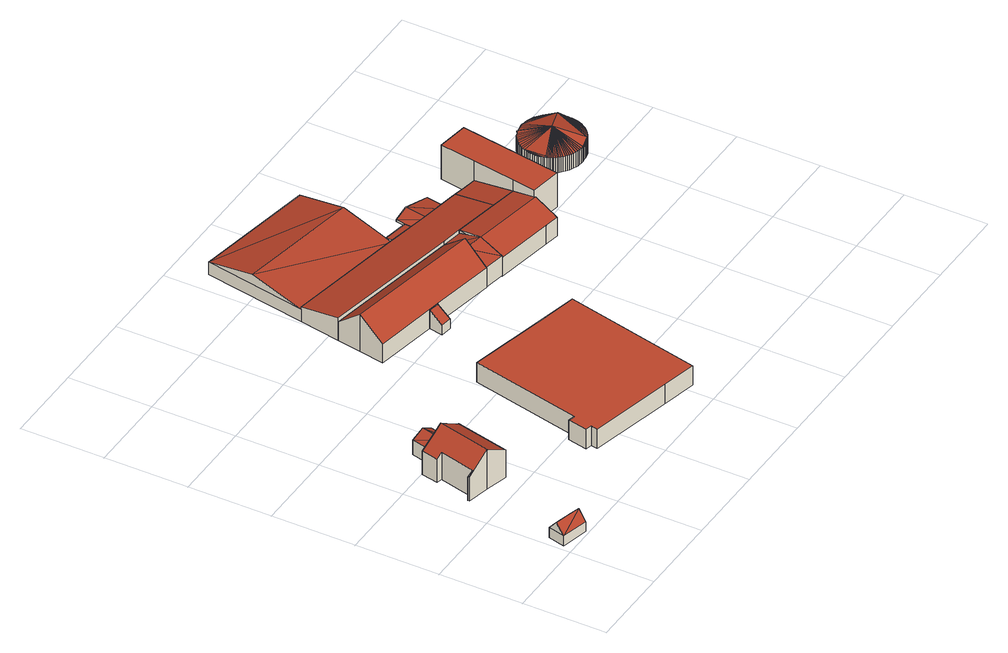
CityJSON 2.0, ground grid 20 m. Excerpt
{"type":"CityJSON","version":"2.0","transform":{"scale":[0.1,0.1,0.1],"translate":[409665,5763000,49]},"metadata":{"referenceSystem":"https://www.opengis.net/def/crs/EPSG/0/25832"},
"CityObjects":{
"building1":{"type":"Building","attributes":{"Gemeindeschluessel":"05515000","Geometrietyp2DReferenz":"3000","function":"31001_2460","roofType":"3100","measuredHeight":5.04},"geometry":[{"type":"Solid","lod":"2","boundaries":[[[[0,1,2,3]],[[4,5,1,0]],[[6,7,5,4]],[[3,2,7,6]],[[0,8,4]],[[6,9,3]],[[9,8,0]],[[0,3,9]],[[8,9,6]],[[6,4,8]],[[1,5,7,2]]]],"semantics":{"surfaces":[{"type":"WallSurface"},{"type":"RoofSurface"},{"type":"GroundSurface"}],"values":[[0,0,0,0,0,0,1,1,1,1,2]]}}]},
"building2":{"type":"Building","attributes":{"Gemeindeschluessel":"05515000","Geometrietyp2DReferenz":"3000","function":"31001_1000","roofType":"3100","measuredHeight":10.23},"address":[{"country":"Germany","locality":"Münster","thoroughfareNumber":"1","thoroughfareName":"Haurottheide"}],"geometry":[{"type":"Solid","lod":"2","boundaries":[[[[10,11,12,13]],[[14,15,11,10]],[[16,17,15,14]],[[18,19,17,16]],[[20,21,19,18]],[[22,23,21,20]],[[24,25,23,22]],[[26,27,25,24]],[[28,29,27,26]],[[30,31,29,28]],[[32,33,31,30]],[[13,12,33,32]],[[26,24,22,20,28]],[[18,16,14,10,13,32,30,28,20]],[[11,15,17,19,21,23,25,27,29,31,33,12]]]],"semantics":{"surfaces":[{"type":"WallSurface"},{"type":"RoofSurface"},{"type":"GroundSurface"}],"values":[[0,0,0,0,0,0,0,0,0,0,0,0,1,1,2]]}}]},
"building3":{"type":"Building","attributes":{"Gemeindeschluessel":"05515000","Geometrietyp2DReferenz":"3000","function":"31001_2460","roofType":"3100","measuredHeight":5.37},"geometry":[{"type":"Solid","lod":"2","boundaries":[[[[34,35,36,37]],[[38,39,35,34]],[[40,41,39,38]],[[37,36,41,40]],[[34,42,38]],[[40,43,37]],[[43,42,34]],[[34,37,43]],[[40,38,42]],[[42,43,40]],[[35,39,41,36]]]],"semantics":{"surfaces":[{"type":"WallSurface"},{"type":"RoofSurface"},{"type":"GroundSurface"}],"values":[[0,0,0,0,0,0,1,1,1,1,2]]}}]},
"building4":{"type":"Building","attributes":{"Gemeindeschluessel":"05515000","Geometrietyp2DReferenz":"3000","function":"31001_2700","roofType":"1000","measuredHeight":5.14},"geometry":[{"type":"Solid","lod":"2","boundaries":[[[[44,45,46,47]],[[48,49,45,44]],[[50,51,49,48]],[[52,53,51,50]],[[54,55,53,52]],[[56,57,55,54]],[[58,59,57,56]],[[60,61,59,58]],[[62,63,61,60]],[[47,46,63,62]],[[60,58,56,54,52,50,48,44,47,62]],[[45,49,51,53,55,57,59,61,63,46]]]],"semantics":{"surfaces":[{"type":"WallSurface"},{"type":"RoofSurface"},{"type":"GroundSurface"}],"values":[[0,0,0,0,0,0,0,0,0,0,1,2]]}}]},
"building5":{"type":"Building","attributes":{"Gemeindeschluessel":"05515000","Geometrietyp2DReferenz":"3000","function":"31001_2700","roofType":"2100","measuredHeight":4.75},"geometry":[{"type":"Solid","lod":"2","boundaries":[[[[64,65,66,67]],[[68,69,65,64]],[[70,71,69,68]],[[67,66,71,70]],[[68,64,67,70]],[[65,69,71,66]]]],"semantics":{"surfaces":[{"type":"WallSurface"},{"type":"RoofSurface"},{"type":"GroundSurface"}],"values":[[0,0,0,0,1,2]]}}]},
"building6":{"type":"Building","attributes":{"Gemeindeschluessel":"05515000","Geometrietyp2DReferenz":"3000","function":"31001_2700","roofType":"3100","measuredHeight":9.78},"geometry":[{"type":"Solid","lod":"2","boundaries":[[[[72,73,74,75]],[[76,77,73,72]],[[78,79,77,76]],[[80,81,79,78]],[[82,83,81,80]],[[84,85,83,82]],[[86,87,85,84]],[[75,74,87,86]],[[80,78,76,82]],[[72,75,86,84,82,76]],[[73,77,79,81,83,85,87,74]]]],"semantics":{"surfaces":[{"type":"WallSurface"},{"type":"RoofSurface"},{"type":"GroundSurface"}],"values":[[0,0,0,0,0,0,0,0,1,1,2]]}}]},
"building7":{"type":"Building","attributes":{"Gemeindeschluessel":"05515000","Geometrietyp2DReferenz":"3000","function":"31001_2700"},"children":["building7-1","building7-2","building7-3"]},
"building7-1":{"type":"BuildingPart","attributes":{"roofType":"2100","measuredHeight":3.79},"parents":["building7"],"geometry":[{"type":"Solid","lod":"2","boundaries":[[[[88,89,90,91,92]],[[93,94,89,88]],[[95,96,94,93]],[[93,88,92,97,95]],[[98,90,89,94,96]],[[99,98,96,95,97]],[[91,99,97,92]],[[90,98,99,91]]]],"semantics":{"surfaces":[{"type":"WallSurface"},{"type":"RoofSurface"},{"type":"GroundSurface"},{"type":"ClosureSurface"}],"values":[[0,0,0,1,2,3,0,3]]}}]},
"building7-2":{"type":"BuildingPart","attributes":{"roofType":"3100","measuredHeight":5.79},"parents":["building7"],"geometry":[{"type":"Solid","lod":"2","boundaries":[[[[91,90,100,101]],[[102,103,104,105]],[[101,100,103,102]],[[101,102,106]],[[107,106,102]],[[108,106,107,99]],[[105,99,107]],[[108,99,91]],[[106,108,91,101]],[[102,105,107]],[[90,98,104,103,100]],[[90,91,99,98]],[[98,99,105,104]]]],"semantics":{"surfaces":[{"type":"WallSurface"},{"type":"RoofSurface"},{"type":"GroundSurface"},{"type":"ClosureSurface"}],"values":[[0,0,0,1,1,1,1,0,0,0,2,3,3]]}}]},
"building7-3":{"type":"BuildingPart","attributes":{"roofType":"2100","measuredHeight":5.96},"parents":["building7"],"geometry":[{"type":"Solid","lod":"2","boundaries":[[[[109,110,96,95]],[[111,112,110,109]],[[113,114,112,111]],[[115,116,114,113]],[[117,81,116,115]],[[118,79,81,117]],[[119,105,104,79,118]],[[117,115,113,111,109,95,97,119,118]],[[98,96,110,112,114,116,81,79,104]],[[105,119,97,99]],[[98,104,105,99]],[[98,99,97,95,96]]]],"semantics":{"surfaces":[{"type":"WallSurface"},{"type":"RoofSurface"},{"type":"GroundSurface"},{"type":"ClosureSurface"}],"values":[[0,0,0,0,0,0,0,1,2,0,3,3]]}}]},
"building8":{"type":"Building","attributes":{"Gemeindeschluessel":"05515000","Geometrietyp2DReferenz":"3000","function":"31001_2700","roofType":"3100","measuredHeight":7.12},"geometry":[{"type":"Solid","lod":"2","boundaries":[[[[120,121,122,123]],[[124,125,121,120]],[[126,127,125,124]],[[123,122,127,126]],[[120,128,124]],[[126,129,123]],[[128,120,123]],[[123,129,128]],[[124,128,129]],[[129,126,124]],[[121,125,127,122]]]],"semantics":{"surfaces":[{"type":"WallSurface"},{"type":"RoofSurface"},{"type":"GroundSurface"}],"values":[[0,0,0,0,0,0,1,1,1,1,2]]}}]},
"building9":{"type":"Building","attributes":{"Gemeindeschluessel":"05515000","Geometrietyp2DReferenz":"3000","function":"31001_2700","roofType":"5000","measuredHeight":7.45},"geometry":[{"type":"Solid","lod":"2","boundaries":[[[[115,130,131,132]],[[113,133,130,115]],[[134,135,133,113]],[[136,137,135,134]],[[138,139,137,136]],[[140,141,139,138]],[[132,131,141,140]],[[138,142,143,132,140]],[[134,113,115,143,142,136]],[[136,142,138]],[[132,143,115]],[[130,133,135,137,139,141,131]]]],"semantics":{"surfaces":[{"type":"WallSurface"},{"type":"RoofSurface"},{"type":"GroundSurface"}],"values":[[0,0,0,0,0,0,0,1,1,0,0,2]]}}]},
"building10":{"type":"Building","attributes":{"Gemeindeschluessel":"05515000","Geometrietyp2DReferenz":"3000","function":"31001_2700","roofType":"3100","measuredHeight":2.05},"geometry":[{"type":"Solid","lod":"2","boundaries":[[[[144,145,146,147]],[[148,149,145,144]],[[150,151,149,148]],[[147,146,151,150]],[[144,152,148]],[[150,153,147]],[[153,152,144]],[[144,147,153]],[[150,148,152]],[[152,153,150]],[[145,149,151,146]]]],"semantics":{"surfaces":[{"type":"WallSurface"},{"type":"RoofSurface"},{"type":"GroundSurface"}],"values":[[0,0,0,0,0,0,1,1,1,1,2]]}}]},
"building11":{"type":"Building","attributes":{"Gemeindeschluessel":"05515000","Geometrietyp2DReferenz":"3000","function":"31001_2700","roofType":"2100","measuredHeight":5.99},"geometry":[{"type":"Solid","lod":"2","boundaries":[[[[111,112,114,113]],[[154,155,112,111]],[[156,157,155,154]],[[134,158,157,156]],[[113,114,158,134]],[[156,154,111,113,134]],[[112,155,157,158,114]]]],"semantics":{"surfaces":[{"type":"WallSurface"},{"type":"RoofSurface"},{"type":"GroundSurface"}],"values":[[0,0,0,0,0,1,2]]}}]},
"building12":{"type":"Building","attributes":{"Gemeindeschluessel":"05515000","Geometrietyp2DReferenz":"3000","function":"51003_1201","roofType":"1000","measuredHeight":9},"geometry":[{"type":"Solid","lod":"2","boundaries":[[[[159,160,161,162]],[[163,164,160,159]],[[165,166,164,163]],[[167,168,166,165]],[[169,170,168,167]],[[171,172,170,169]],[[162,161,172,171]],[[169,167,165,163,159,162,171]],[[160,164,166,168,170,172,161]]]],"semantics":{"surfaces":[{"type":"WallSurface"},{"type":"RoofSurface"},{"type":"GroundSurface"}],"values":[[0,0,0,0,0,0,0,1,2]]}}]},
"building13":{"type":"Building","attributes":{"Gemeindeschluessel":"05515000","Geometrietyp2DReferenz":"3000","function":"51003_1201","roofType":"3100","measuredHeight":3.2},"geometry":[{"type":"Solid","lod":"2","boundaries":[[[[173,174,175,176]],[[177,174,173]],[[176,175,178]],[[173,179,177]],[[178,180,176]],[[176,180,179,173]],[[177,179,180,178]],[[174,177,178,175]]]],"semantics":{"surfaces":[{"type":"WallSurface"},{"type":"RoofSurface"},{"type":"GroundSurface"}],"values":[[0,0,0,0,0,1,1,2]]}}]},
"building14":{"type":"Building","attributes":{"Gemeindeschluessel":"05515000","Geometrietyp2DReferenz":"3000","function":"51003_1201","roofType":"5000","measuredHeight":6.54},"geometry":[{"type":"Solid","lod":"2","boundaries":[[[[181,182,183,184]],[[185,186,182,181]],[[187,188,186,185]],[[189,190,188,187]],[[191,192,190,189]],[[193,194,192,191]],[[195,196,194,193]],[[197,198,196,195]],[[199,200,198,197]],[[201,202,200,199]],[[203,204,202,201]],[[205,206,204,203]],[[207,208,206,205]],[[209,210,208,207]],[[211,212,210,209]],[[213,214,212,211]],[[215,216,214,213]],[[217,218,216,215]],[[219,220,218,217]],[[221,222,220,219]],[[223,224,222,221]],[[225,226,224,223]],[[227,228,226,225]],[[229,230,228,227]],[[231,232,230,229]],[[233,234,232,231]],[[235,236,234,233]],[[237,238,236,235]],[[239,240,238,237]],[[241,242,240,239]],[[243,244,242,241]],[[245,246,244,243]],[[247,248,246,245]],[[249,250,248,247]],[[251,252,250,249]],[[253,254,252,251]],[[255,256,254,253]],[[257,258,256,255]],[[259,260,258,257]],[[261,262,260,259]],[[263,264,262,261]],[[265,266,264,263]],[[267,268,266,265]],[[269,270,268,267]],[[271,272,270,269]],[[273,274,272,271]],[[275,276,274,273]],[[277,278,276,275]],[[279,280,278,277]],[[281,282,280,279]],[[283,284,282,281]],[[285,286,284,283]],[[287,288,286,285]],[[289,290,288,287]],[[291,292,290,289]],[[293,294,292,291]],[[295,296,294,293]],[[297,298,296,295]],[[299,300,298,297]],[[301,302,300,299]],[[303,304,302,301]],[[305,306,304,303]],[[307,308,306,305]],[[309,310,308,307]],[[311,312,310,309]],[[313,314,312,311]],[[315,316,314,313]],[[317,318,316,315]],[[319,320,318,317]],[[321,322,320,319]],[[323,324,322,321]],[[325,326,324,323]],[[327,328,326,325]],[[329,330,328,327]],[[331,332,330,329]],[[333,334,332,331]],[[335,336,334,333]],[[337,338,336,335]],[[339,340,338,337]],[[341,342,340,339]],[[343,344,342,341]],[[345,346,344,343]],[[347,348,346,345]],[[349,350,348,347]],[[351,352,350,349]],[[184,183,352,351]],[[287,285,283]],[[287,283,281]],[[289,287,281]],[[289,281,279]],[[291,289,279]],[[291,279,277]],[[293,291,277]],[[293,277,275]],[[293,275,353]],[[295,293,353]],[[297,295,353]],[[299,297,353]],[[301,299,353]],[[303,301,353]],[[305,303,353]],[[307,305,353]],[[309,307,353]],[[311,309,353]],[[313,311,353]],[[354,313,353]],[[353,355,354]],[[317,315,354]],[[319,317,354]],[[321,319,354]],[[321,354,355]],[[323,321,355]],[[325,323,355]],[[327,325,355]],[[329,327,355]],[[331,329,355]],[[333,331,355]],[[335,333,355]],[[337,335,355]],[[339,337,355]],[[341,339,355]],[[343,341,355]],[[345,343,355]],[[347,345,355]],[[349,347,355]],[[351,349,355]],[[184,351,355]],[[181,184,355]],[[185,181,355]],[[187,185,355]],[[355,356,187]],[[355,357,227]],[[355,227,225]],[[355,225,223]],[[355,223,221]],[[355,221,219]],[[355,219,217]],[[355,217,215]],[[355,215,213]],[[355,213,211]],[[355,211,209]],[[356,355,209]],[[189,356,209]],[[189,209,207]],[[191,189,207]],[[191,207,205]],[[193,191,205]],[[195,193,205]],[[195,205,203]],[[197,195,203]],[[197,203,201]],[[201,199,197]],[[353,273,271]],[[353,271,269]],[[353,269,267]],[[353,267,265]],[[353,265,263]],[[353,263,261]],[[353,261,259]],[[353,259,257]],[[353,257,255]],[[353,255,253]],[[353,253,251]],[[353,251,249]],[[353,249,247]],[[353,247,245]],[[353,245,243]],[[353,243,241]],[[353,241,239]],[[353,239,237]],[[355,353,237]],[[355,237,235]],[[355,235,233]],[[355,233,231]],[[355,231,229]],[[229,357,355]],[[187,356,189]],[[273,353,275]],[[227,357,229]],[[313,354,315]],[[182,186,188,190,192,194,196,198,200,202,204,206,208,210,212,214,216,218,220,222,224,226,228,230,232,234,236,238,240,242,244,246,248,250,252,254,256,258,260,262,264,266,268,270,272,274,276,278,280,282,284,286,288,290,292,294,296,298,300,302,304,306,308,310,312,314,316,318,320,322,324,326,328,330,332,334,336,338,340,342,344,346,348,350,352,183]]]],"semantics":{"surfaces":[{"type":"WallSurface"},{"type":"RoofSurface"},{"type":"GroundSurface"}],"values":[[0,0,0,0,0,0,0,0,0,0,0,0,0,0,0,0,0,0,0,0,0,0,0,0,0,0,0,0,0,0,0,0,0,0,0,0,0,0,0,0,0,0,0,0,0,0,0,0,0,0,0,0,0,0,0,0,0,0,0,0,0,0,0,0,0,0,0,0,0,0,0,0,0,0,0,0,0,0,0,0,0,0,0,0,0,0,1,1,1,1,1,1,1,1,1,1,1,1,1,1,1,1,1,1,1,1,1,1,1,1,1,1,1,1,1,1,1,1,1,1,1,1,1,1,1,1,1,1,1,1,1,1,1,1,1,1,1,1,1,1,1,1,1,1,1,1,1,1,1,1,1,1,1,1,1,1,1,1,1,1,1,1,1,1,1,1,1,1,1,1,1,1,1,1,1,1,0,0,0,0,2]]}}]}
},
"vertices":[
[80,43,40],[80,43,14],[15,59,14],[15,59,40],[70,2,40],[70,2,14],[5,18,40],[5,18,14],[75,22,64],[10,39,64],
[74,349,86],[74,349,15],[54,263,15],[54,263,86],[61,352,76],[61,352,15],[70,393,76],[70,393,15],[105,384,103],[105,384,15],[124,380,118],[124,380,15],[161,371,95],[161,371,15],[177,367,86],[177,367,15],[147,238,86],[147,238,15],[94,251,118],[94,251,15],[40,263,76],[40,263,15],[40,267,76],[40,267,15],
[120,444,52],[120,444,14],[105,384,14],[105,384,52],[175,431,52],[175,431,14],[161,371,52],[161,371,14],[148,437,68],[133,378,68],
[332,125,60],[332,125,9],[534,78,9],[534,78,60],[336,141,60],[336,141,9],[320,144,60],[320,144,9],[330,191,60],[330,191,9],[346,187,60],[346,187,9],[406,454,60],[406,454,9],[608,407,60],[608,407,9],[692,389,60],[692,389,9],[618,59,60],[618,59,9],
[531,589,38],[531,589,13],[537,622,13],[537,622,61],[505,593,38],[505,593,13],[511,627,61],[511,627,13],
[361,654,61],[361,654,12],[511,627,12],[511,627,62],[372,713,110],[372,713,12],[382,772,61],[382,772,12],[716,709,63],[716,709,12],[704,652,110],[704,652,12],[692,594,63],[692,594,12],[537,622,62],[537,622,12],
[755,825,47],[755,825,12],[694,836,12],[694,836,44],[694,836,47],[751,808,50],[751,808,12],[782,802,50],[782,802,12],[691,819,50],[691,819,12],[691,819,44],
[736,1065,12],[736,1065,44],[444,1117,44],[444,1117,12],[400,871,12],[400,871,44],[715,949,70],[423,1001,70],[694,836,48],
[881,785,50],[881,785,12],[892,783,50],[892,783,12],[875,681,72],[875,681,12],[765,701,72],[765,701,12],[716,709,72],[382,772,71],[400,871,50],
[765,701,64],[765,701,13],[716,709,13],[716,709,64],[742,585,64],[742,585,13],[692,594,64],[692,594,13],[754,643,84],[704,652,84],
[765,701,10],[742,585,10],[742,585,59],[875,681,10],[936,670,72],[936,670,10],[927,614,84],[927,614,10],[918,554,59],[918,554,10],[883,560,59],[883,560,10],[927,611,85],[753,642,85],
[794,868,16],[794,868,11],[782,802,11],[782,802,16],[892,850,16],[892,850,11],[881,785,16],[881,785,11],[824,862,31],[813,797,31],
[922,777,50],[922,777,12],[952,772,50],[952,772,12],[936,670,12],
[1002,602,101],[1002,602,11],[1011,659,11],[1011,659,101],[927,614,101],[927,614,11],[936,670,101],[936,670,11],[952,772,101],[952,772,11],[966,858,101],[966,858,11],[1040,847,101],[1040,847,11],
[1096,838,34],[1096,838,10],[1040,847,10],[1040,847,34],[1066,650,10],[1011,659,10],[1093,821,42],[1037,830,42],
[1103,675,45],[1103,675,6],[1104,672,6],[1104,672,45],[1101,678,45],[1101,678,6],[1100,682,45],[1100,682,6],[1098,686,45],[1098,686,6],[1097,690,45],[1097,690,6],[1096,694,45],[1096,694,6],[1095,699,45],[1095,699,6],[1095,703,45],[1095,703,6],[1094,708,45],[1094,708,6],[1095,714,45],[1095,714,6],[1095,719,45],[1095,719,6],[1096,725,45],[1096,725,6],[1098,730,45],[1098,730,6],[1100,736,45],[1100,736,6],[1102,742,45],[1102,742,6],[1105,747,45],[1105,747,6],[1109,753,45],[1109,753,6],[1113,758,45],[1113,758,6],[1118,763,45],[1118,763,6],[1123,767,45],[1123,767,6],[1128,771,45],[1128,771,6],[1134,775,45],[1134,775,6],[1141,777,45],[1141,777,6],[1147,780,45],[1147,780,6],[1154,781,45],[1154,781,6],[1160,782,45],[1160,782,6],[1167,783,45],[1167,783,6],[1173,783,45],[1173,783,6],[1179,782,45],[1179,782,6],[1185,781,45],[1185,781,6],[1191,779,45],[1191,779,6],[1196,777,45],[1196,777,6],[1201,775,45],[1201,775,6],[1206,773,45],[1206,773,6],[1210,770,45],[1210,770,6],[1214,767,45],[1214,767,6],[1217,764,45],[1217,764,6],[1221,761,45],[1221,761,6],[1223,758,45],[1223,758,6],[1226,755,45],[1226,755,6],[1228,752,45],[1228,752,6],[1230,749,45],[1230,749,6],[1232,746,45],[1232,746,6],[1234,743,45],[1234,743,6],[1236,740,45],[1236,740,6],[1237,736,45],[1237,736,6],[1238,732,45],[1238,732,6],[1240,728,45],[1240,728,6],[1241,724,45],[1241,724,6],[1242,719,45],[1242,719,6],[1242,714,45],[1242,714,6],[1242,709,45],[1242,709,6],[1242,704,45],[1242,704,6],[1242,699,45],[1242,699,6],[1240,693,45],[1240,693,6],[1239,688,45],[1239,688,6],[1237,682,45],[1237,682,6],[1235,676,45],[1235,676,6],[1231,671,45],[1231,671,6],[1228,665,45],[1228,665,6],[1224,660,45],[1224,660,6],[1219,655,45],[1219,655,6],[1214,651,45],[1214,651,6],[1208,647,45],[1208,647,6],[1202,643,45],[1202,643,6],[1196,640,45],[1196,640,6],[1189,638,45],[1189,638,6],[1183,637,45],[1183,637,6],[1176,636,45],[1176,636,6],[1170,635,45],[1170,635,6],[1163,635,45],[1163,635,6],[1157,636,45],[1157,636,6],[1151,637,45],[1151,637,6],[1146,639,45],[1146,639,6],[1140,641,45],[1140,641,6],[1135,643,45],[1135,643,6],[1131,645,45],[1131,645,6],[1127,648,45],[1127,648,6],[1123,651,45],[1123,651,6],[1119,654,45],[1119,654,6],[1116,657,45],[1116,657,6],[1113,660,45],[1113,660,6],[1111,663,45],[1111,663,6],[1108,666,45],[1108,666,6],[1106,669,45],[1106,669,6],[1237,735,51],[1195,640,51],[1169,709,71],[1099,683,50],[1142,778,50]
]}
